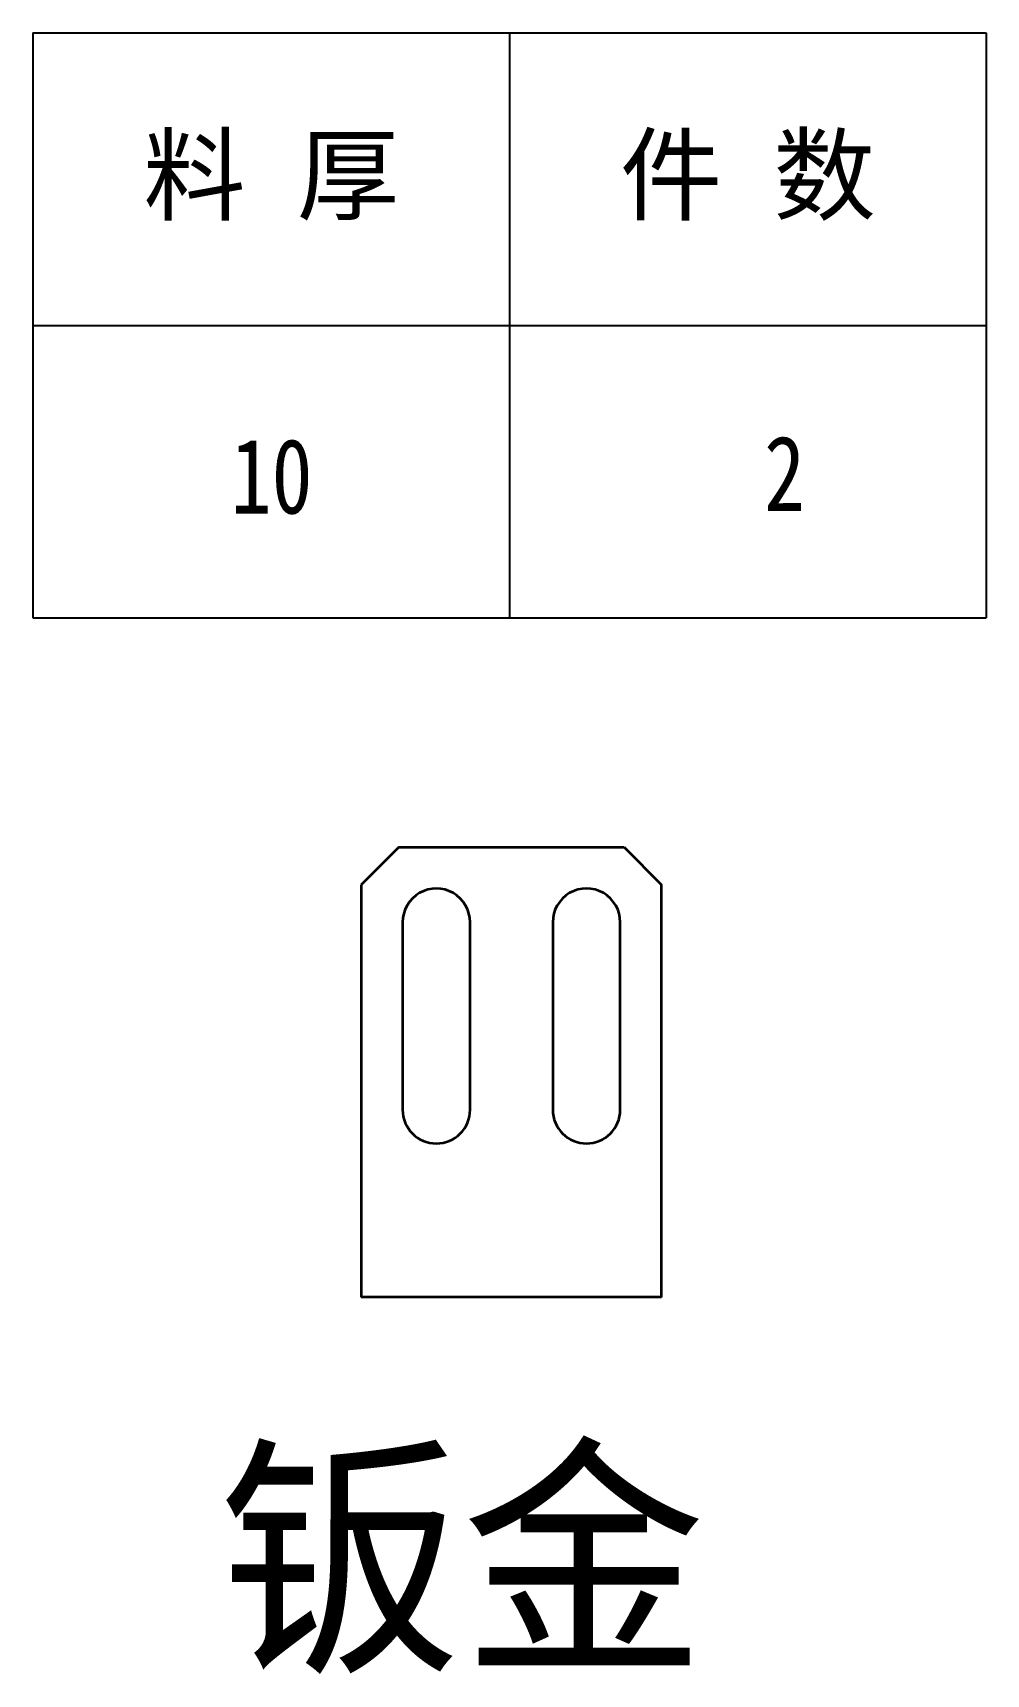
# Model space of a CAD drawing. Header units: millimetres. Extents: x -15766 to 80009, y -9701 to 15159.
# Drawn here: x 98.9 to 225.9, y 13572 to 13790.8 of the extents above; entities that cross this region are included whole.
import ezdxf
from ezdxf.enums import TextEntityAlignment as Align

# ---------------------------------------------------------------- set-up
doc = ezdxf.new("R2010")
doc.units = ezdxf.units.MM
doc.layers.add('07', color=7, linetype='Continuous')
doc.layers.add('AM_VIS', color=7, linetype='Continuous', lineweight=18)
doc.layers.add('word_dim', color=9, linetype='Continuous', lineweight=18)
doc.styles.add('DIM', font='', dxfattribs={"width": 0.8})
doc.styles.get('DIM').set_extended_font_data('NSimSun')

# ---------------------------------------------------------------- blocks, each defined once
blk = doc.blocks.new('*T2185')
at = {"color": 0, "linetype": 'ByBlock', "lineweight": -2, "transparency": 16777216}
for p, q in [((0, 0), (127, 0)), ((0, 0), (0, -78)), ((63.5, 0), (63.5, -78)), ((127, 0), (127, -78)), ((0, -39), (127, -39)), ((0, -78), (127, -78))]:
    blk.add_line(p, q, dxfattribs=at)
at = {"color": 0, "transparency": 16777216, "char_height": 10, "width": 60.5, "attachment_point": 5}
for s, insert in [('{\\fSimSun|b0|i0|c134|p2;料 厚}', (31.75, -19.5)), ('{\\fSimSun|b0|i0|c134|p2;件 数}', (95.25, -19.5))]:
    blk.add_mtext(s, dxfattribs=dict(at, insert=insert))
blk = doc.blocks.new('拆图参数')
blk.add_blockref('*T2185', (-63.5, 78))
at = {"style": 'DIM', "width": 0.8}
blk.add_attdef('6', text='', height=10, dxfattribs=at).set_placement((-37.13, 18.91), align=Align.MIDDLE_LEFT)
blk.add_attdef('1', text='', height=10, dxfattribs=at).set_placement((36.65, 19.27), align=Align.MIDDLE_CENTER)

msp = doc.modelspace()

# ---------------------------------------------------------------- linework, layer by layer
at = {"layer": 'AM_VIS', "lineweight": 35, "ltscale": 0.176777}
for p, q in [((147.68145, 13682.20012), (142.68145, 13677.20012)), ((177.68145, 13682.20012), (182.68145, 13677.20012))]:
    msp.add_line(p, q, dxfattribs=at)
at = {"layer": 'AM_VIS', "lineweight": 35}
for p, q in [((147.68145, 13682.20012), (177.68145, 13682.20012)), ((142.68145, 13677.20012), (142.68145, 13622.20012)), ((182.68145, 13622.20012), (182.68145, 13677.20012)), ((148.18145, 13672.20012), (148.18145, 13647.20012)), ((157.18145, 13647.20012), (157.18145, 13672.20012)), ((168.18145, 13672.20012), (168.18145, 13647.20012)), ((177.18145, 13647.20012), (177.18145, 13672.20012)), ((182.68145, 13622.20012), (142.68145, 13622.20012))]:
    msp.add_line(p, q, dxfattribs=at)
for centre, start, end in [((152.68145, 13672.20012), 0, 180.000005), ((172.68145, 13672.20012), 0, 180.000005), ((152.68145, 13647.20012), 180.000005, 0), ((172.68145, 13647.20012), 180.000005, 0)]:
    msp.add_arc(centre, 4.5, start, end, dxfattribs=at)

# ---------------------------------------------------------------- block references
at = {"layer": '07'}
msp.add_blockref('拆图参数', (162.42312, 13712.77249), dxfattribs=at).add_auto_attribs({'1': '2', '6': '10'})

# ---------------------------------------------------------------- texts
at = {"layer": 'word_dim', "color": 3, "insert": (123.58435, 13599.85117), "char_height": 25, "width": 116.6634772, "attachment_point": 1}
msp.add_mtext('钣金', dxfattribs=at)

doc.saveas('drawing.dxf')
